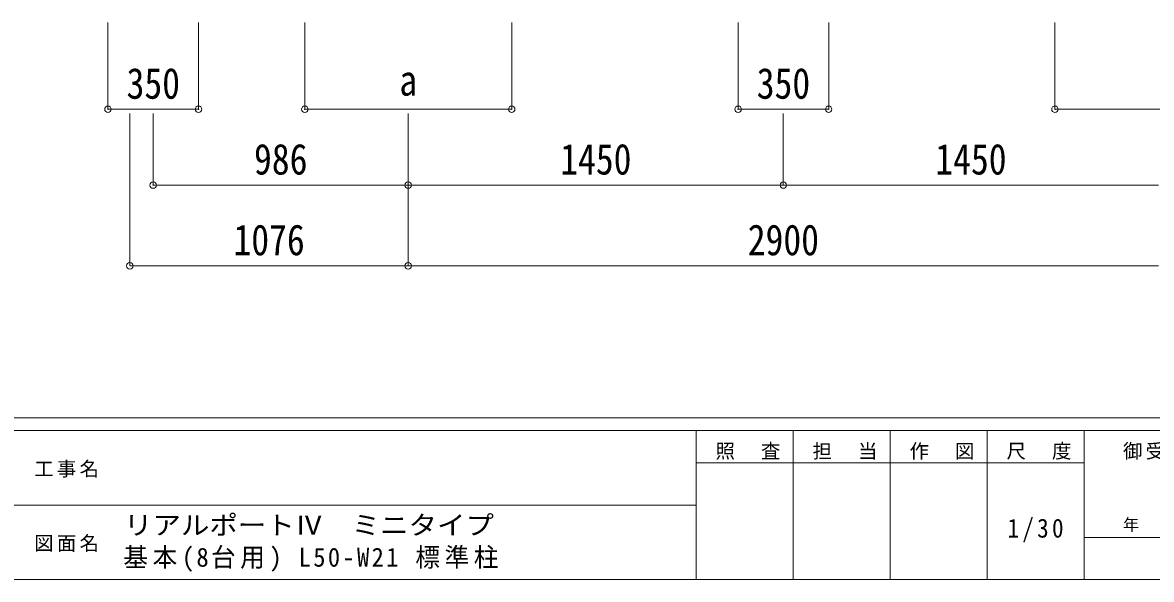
# Model space of a CAD drawing. Units: millimetres at full size. Extents: x -6988 to 7066, y -4877 to 4823.
# Drawn here: x -314 to 4050, y -4877 to -2725 of the extents above; entities that cross this region are included whole.
import ezdxf
from ezdxf.enums import TextEntityAlignment as Align

# ---------------------------------------------------------------- set-up
doc = ezdxf.new("R2010")
doc.units = ezdxf.units.MM
doc.header["$LTSCALE"] = 25
doc.header["$PDMODE"] = 32
doc.header["$PDSIZE"] = 25
doc.layers.add('0-A_寸法', color=6, linetype='Continuous', lineweight=9)
doc.layers.add('F-0_240', color=7, linetype='Continuous', lineweight=9)
doc.styles.add('ＭＳ ゴシック', font='')
doc.styles.get('ＭＳ ゴシック').set_extended_font_data('MS Gothic')

msp = doc.modelspace()

# ---------------------------------------------------------------- linework, layer by layer
at = {"layer": '0-A_寸法'}
for p, q in [((16.02, -3060.08), (16.02, -2724.99)), ((366.06, -3060.08), (366.06, -2724.99)), ((776.71, -3060.08), (776.71, -2724.99)), ((1576.71, -3060.08), (1576.71, -2724.99)), ((2452.02, -3060.08), (2452.02, -2724.99)), ((2802.06, -3060.08), (2802.06, -2724.99)), ((3676.71, -3060.08), (3676.71, -2724.99)), ((16.02, -3060.08), (366.06, -3060.08)), ((100.71, -3664.92), (100.71, -3075.9)), ((190.71, -3353.05), (190.71, -3075.9)), ((776.71, -3060.08), (1576.71, -3060.08)), ((1176.71, -3353.05), (1176.71, -3075.9)), ((1176.71, -3664.92), (1176.71, -3075.9)), ((2452.02, -3060.08), (2802.06, -3060.08)), ((2626.71, -3353.05), (2626.71, -3075.9)), ((3676.71, -3060.08), (4476.71, -3060.08)), ((190.71, -3353.05), (1176.71, -3353.05)), ((1176.71, -3353.05), (2626.71, -3353.05)), ((2626.71, -3353.05), (4076.71, -3353.05)), ((100.71, -3664.92), (1176.71, -3664.92)), ((1176.71, -3664.92), (4076.71, -3664.92))]:
    msp.add_line(p, q, dxfattribs=at)
for p in [(16.02, -3060.08), (366.06, -3060.08), (776.71, -3060.08), (1576.71, -3060.08), (2452.02, -3060.08), (2802.06, -3060.08), (3676.71, -3060.08), (190.71, -3353.05), (1176.71, -3353.05), (2626.71, -3353.05), (100.71, -3664.92), (1176.71, -3664.92)]:
    msp.add_point(p, dxfattribs=at)
at = {"layer": 'F-0_240', "color": 5}
for p, q in [((-6987.88, -4252.21), (6712.12, -4252.21)), ((-6987.88, -4302.21), (4489.82, -4302.21)), ((2289.82, -4302.21), (2289.82, -4877.21)), ((2664.82, -4302.21), (2664.82, -4877.21)), ((3039.82, -4302.21), (3039.82, -4877.21)), ((3414.82, -4302.21), (3414.82, -4877.21)), ((3789.82, -4302.21), (3789.82, -4877.21)), ((2289.82, -4427.21), (3789.82, -4427.21)), ((-2835.18, -4589.71), (2289.82, -4589.71)), ((3789.82, -4714.71), (4489.82, -4714.71)), ((-6987.88, -4877.21), (6712.12, -4877.21))]:
    msp.add_line(p, q, dxfattribs=at)

# ---------------------------------------------------------------- texts
at = {"layer": '0-A_寸法', "color": 7, "style": 'ＭＳ ゴシック', "width": 0.85}
for s, p in [('350', (87.91, -3055.08)), ('a', (1142.33, -3043.08)), ('350', (2523.91, -3055.08)), ('986', (580.58, -3348.05)), ('1450', (1764.21, -3348.05)), ('1450', (3214.21, -3348.05)), ('1076', (501.21, -3659.92)), ('2900', (2489.21, -3659.92))]:
    msp.add_text(s, height=119.1, dxfattribs=at).set_placement(p, align=Align.BOTTOM_LEFT)
at = {"layer": 'F-0_240', "style": 'ＭＳ ゴシック', "width": 1.1}
msp.add_text('リアルポートⅣ\u3000ミニタイプ', height=73.31, dxfattribs=at).set_placement((78.1, -4725.87), align=Align.BOTTOM_LEFT)
at = {"layer": 'F-0_240', "style": 'ＭＳ ゴシック'}
msp.add_text('年\u3000\u3000月\u3000\u3000日', height=45.82, dxfattribs=at).set_placement((3939.83, -4702.21), align=Align.BOTTOM_LEFT)
at = {"layer": 'F-0_240', "attachment_point": 7, "style": 'ＭＳ ゴシック'}
for s, insert, char_height in [('\\T1.17;照\u3000査', (2364.83, -4414.71), 54.99), ('\\T1.17;担\u3000当', (2739.83, -4414.71), 54.99), ('\\T1.17;作\u3000図', (3114.82, -4414.71), 54.99), ('\\T1.17;尺\u3000度', (3489.83, -4414.71), 54.99), ('\\T1.17;御受領印', (3939.82, -4414.71), 54.99), ('\\T1.17;工事名', (-269.26, -4483.46), 54.99), ('\\T1.28;\\W0.9;1/30', (3492.95, -4733.46), 73.31), ('\\T1.17;図面名', (-269.26, -4770.96), 54.99), ('\\T1.19;\\W0.95;基本(8台用)\\~L50-W21\\~標準柱', (75.55, -4847.54), 73.31)]:
    msp.add_mtext(s, dxfattribs=dict(at, insert=insert, char_height=char_height))

doc.saveas('drawing.dxf')
